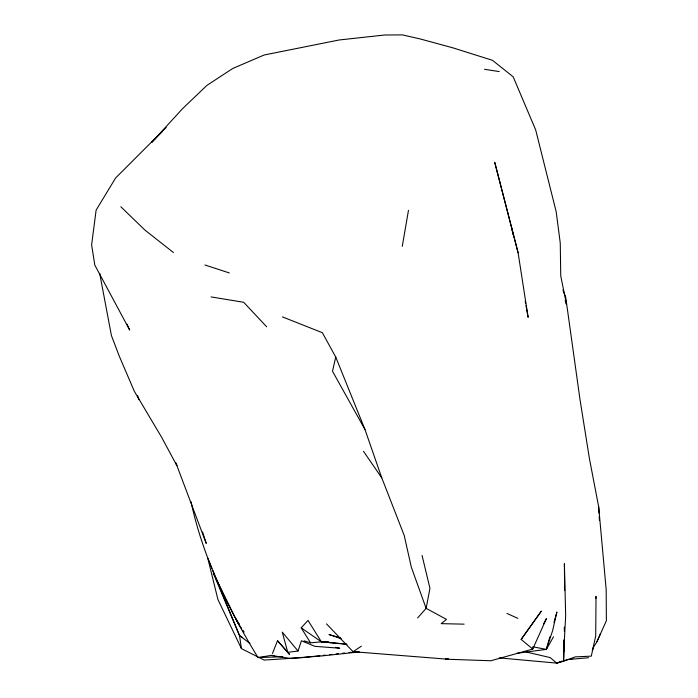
<?xml version="1.0" encoding="UTF-8"?>
<svg xmlns="http://www.w3.org/2000/svg" width="698" height="698" viewBox="0 0 698 698"><rect width="100%" height="100%" fill="white"/><g stroke="black" fill="none" stroke-linecap="round" stroke-linejoin="round"><path stroke-width="1.05" d="M595.778 598.518L596.022 596.354L595.708 635.948L591.293 656.146L575.309 656.87L563.609 661.259L564.124 639.9L563.609 661.259L556.751 663.1L499.262 657.9M564.333 631.358L564.438 627.092L564.342 629.23M563.748 651.662L565.668 615.758L564.385 563.679L564.656 590.613M533.002 647.081L532.731 649.07L490.869 660.753L445.411 659.174L448.613 658.999M402.275 246.324L408.478 210.299M282.393 316.875L322.363 332.702L335.747 357.079L332.484 371.214L364.967 429.497L381.78 477.877L404.203 535.427L411.323 567.16L426.12 608.359L446.493 619.379L441.215 623.646L464.126 624.16M516.59 653.337L546.333 649.393L549.858 636.934M553.968 622.389L556.908 612.006L552.615 630.678L546.333 649.393L532.914 646.81M272.464 653.503L277.516 640.703L287.768 652.325L298.037 651.025L301.431 640.781L314.789 646.322L339.69 648.215L335.441 647.386M592.942 648.084L596.982 641.654L600.472 633.662M596.982 641.654L606.379 620.714L606.178 589.635L598.683 506.818L589.444 458.726L579.977 399.352L565.668 296.929L562.928 290.019M543.358 624.256L546.412 618.62L532.731 649.07L521.153 639.412L541.273 611.204L521.153 639.412M546.333 649.393L553.54 636.768M592.262 650.379L593.326 648.521M417.605 617.966L426.12 608.359L429.951 588.353L422.063 555.425M301.196 627.851L321.35 641.811L328.941 642.186L321.35 641.811L310.549 642.841L301.196 627.851L308.019 620.417L321.35 641.811L347.002 644.324M161.98 131.852L151.649 142.444L182.431 108.792L206.905 85.4L232.696 68.5L264.123 55.011L339.176 39.978L384.694 35.005L402.572 34.9L420.737 39.088L453.046 47.883L492.491 60.325L513.196 76.832L535.689 129.95L556.184 211.712L560.258 243.044L560.756 276.007L566.523 304.564L565.144 300.48M166.159 127.411L115.598 177.999L96.123 210.124L91.621 244.885L94.815 265.109L129.697 330.075L127.001 324.151M326.498 623.864L353.075 651.696L361.381 646.174M526.213 651.993L550.146 657.577L556.751 663.1L561.759 661.215M556.751 663.1L567.509 659.575L588.571 657.717M570.667 658.929L572.77 658.493M191.051 501.792C202.909 557.641 228.429 609.118 257.998 657.542L271.033 655.422L274.262 655.544M319.972 655.71L302.74 657.595L264.158 660.064L241.412 648.599L217.907 599.469L207.829 558.374L211.948 568.399M323.2 655.361L325.355 655.125M329.665 654.654L331.82 654.419M336.131 653.947L338.277 653.712M342.587 653.241L344.742 653.005M349.052 652.543L351.207 652.307M355.509 651.836L357.664 651.6M359.47 651.915L321.813 655.937L289.879 658.371L271.033 655.422M448.386 659.261L353.075 651.696M257.998 657.542L282.795 656.766M321.35 641.811L346.304 644.062M484.552 69.294L499.262 71.597M211.075 296.92L243.707 302.295L266.68 326.804M340.415 637.806L328.985 634.526L341.339 638.81M304.066 640.825L310.549 642.841M204.933 264.987L229.31 272.935M507.036 613.437L517.803 618.376M241.674 628.514L237.992 623.27L213.256 573.154L239.536 635.599L242.285 637.291M219.765 587.454L239.536 635.599L249.919 643.425M173.436 252.536L144.879 230.035L120.841 206.765M239.423 624.858L235.575 618.568L239.161 623.864M277.516 640.703L289.504 654.41L287.768 652.325L282.262 632.126L298.037 651.025M242.904 630.259L244.134 632.013M363.492 451.301L381.78 477.877M212.768 570.406L214.827 575.422M215.656 577.429L216.886 580.431M217.715 582.437L218.945 585.447M335.747 357.079L364.967 429.497M175.765 462.626L206.224 543.402L202.586 531.981M176.262 463.559L176.873 465.645L161.7 437.41L134.295 391.246L119.166 355.901L111.418 335.529L99.692 273.38M137.654 395.618L138.858 399.718L138.37 397.598M518.082 252.676L494.76 162.442L518.082 252.676L528.133 317.363L525.995 305.68M511.817 228.133L512.986 234.502M525.219 301.431L525.611 303.551M239.536 635.599L241.412 648.599M598.683 506.818L599.032 513.152M599.207 516.319L599.442 520.542"/></g></svg>
